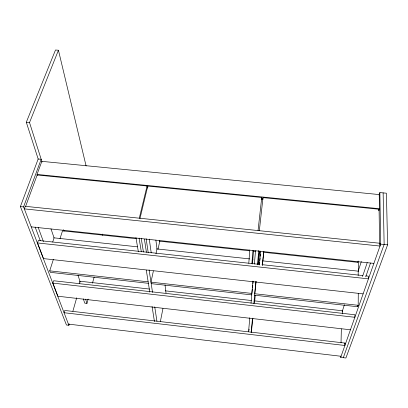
<?xml version="1.0" encoding="UTF-8"?>
<svg xmlns="http://www.w3.org/2000/svg" width="408" height="408" viewBox="0 0 408 408"><rect width="100%" height="100%" fill="white"/><g stroke="black" fill="none" stroke-linecap="round" stroke-linejoin="round"><path stroke-width="0.61" d="M254.623 295.208L357.694 306.745L357.699 305.485M358.178 275.497L358.209 271.157L361.31 261.574M357.694 306.745L358.193 305.306L358.28 293.321M358.443 270.611L358.499 262.41L263.135 252.236M344.944 343.062L344.898 345.484L64.071 312.727L64.734 310.462L344.944 343.062L344.546 344.204M342.404 313.854L342.475 310.774L254.531 300.875M379.098 194.988L379.868 192.566L386.412 193.208L387.6 244.856L345.908 358L340.695 357.382L340.726 356.118M341.032 342.853L341.353 328.96M248.804 263.236L249.767 250.043M251.899 263.573L252.955 250.385M253.608 250.405L252.394 263.981M248.584 331.653L249.778 317.745M251.022 303.21L252.919 281.087M254.383 264.022L255.52 250.747M261.569 199.486L261.747 197.492L147.762 186.074L140.036 218.285M262.818 199.609L262.997 197.62L379.083 209.253L379.583 243.224M251.155 332.591L252.445 318.689M253.847 303.526L255.903 281.413M257.484 264.353L258.769 250.451M254.521 303.052L255.235 295.458M258.218 263.818L258.458 261.288M258.575 260.018L259.411 251.16M259.248 264.955L260.584 251.155M259.876 260.564L260.12 258.04M260.304 256.142L260.488 254.25M262.354 265.292L263.787 251.496M262.37 265.276L263.813 251.415M259.447 264.67L259.718 262.166M256.127 281.469L254.755 293.75L358.193 305.306M257.973 264.608L259.345 251.833L260.61 251.966M251.303 332.627L252.878 318.153M248.977 330.444L249.115 329.19M258.04 230.617L261.747 197.492M252.353 289.053L251.858 293.429L150.975 282.158L153.372 270.989M252.496 287.798L252.776 285.299M252.986 283.422L253.195 281.546M259.33 230.755L262.997 197.62M252.379 263.634L252.884 259.253M160.4 321.412L162.955 308.474M155.953 253.827L157.009 248.931L155.876 240.118M158.034 249.273L159.763 241.21L249.609 250.793M139.286 218.188L147.069 186.002L37.164 174.991L25.628 206.346M83.349 298.901L84.716 303.134L86.955 303.394L88.128 299.105M92.473 283.178L94.146 277.052M68.876 325.283L23.572 206.897L41.188 159.288L38.168 158.993L20.4 206.57L66.438 324.992L68.876 325.283L69.222 324.059M72.879 311.222L76.704 297.769M79.218 283.652L79.912 281.214L149.506 289.053M52.882 283.106L53.616 280.74L354.878 314.752L354.853 317.286L52.882 283.106L57.895 296.228L350.441 329.786M342.093 311.977L344.398 304.684M357.821 262.262L358.204 261.049M148.385 283.32L50.291 272.34L49.72 270.841L53.402 259.325M59.986 238.711L62.506 230.831L136.252 238.7M378.762 210.237L379.083 209.253M52.703 242.031L54.07 237.849L50.969 228.822M378.803 210.691L379.445 208.718L379.231 194.58L41.84 161.349L37.021 174.425L37.363 175.435M362.539 276.522L367.215 262.681M363.12 293.867L43.513 258.606L37.526 242.949L38.372 240.465L259.457 264.384M365.721 276.869L370.5 263.033M379.542 244.463L379.965 243.265L25.276 206.31L24.332 208.881L380.006 246.055L379.965 243.265M340.695 357.382L380.684 244.137L379.868 192.566M343.301 357.689L384.137 244.499L383.137 192.887M42.044 161.996L29.519 122.553L58.441 50.25L55.493 50L26.306 122.252L38.224 159.156M26.306 122.252L29.519 122.553M37.021 174.425L379.445 208.718M261.508 198.915L262.778 199.043M20.4 206.57L23.572 206.897M380.684 244.137L387.6 244.856M31.212 226.863L373.881 263.395M253.409 251.201L255.306 251.399M53.795 237.823L137.435 246.825M156.662 248.895L249.721 258.912M262.41 260.834L358.698 271.208M261.992 264.654L362.717 275.553M365.884 275.895L368.419 276.17L368.424 278.853L37.526 242.949M49.72 270.841L148.15 281.841M151.2 283.631L251.736 294.887M165.322 290.833L251.369 300.517M68.427 324.115L341.088 356.276M35.144 227.042L40.244 240.649M38.173 227.363L43.406 241.561M63.546 229.694L64.02 231.178M78.004 275.211L80.213 282.152M85.609 299.146L86.955 303.394M58.441 50.25L86.108 166.01M102.383 234.105L102.678 235.339M135.966 237.691L138.307 251.491M139.072 238.022L141.326 251.818M141.219 238.196L143.412 251.986M146.299 270.167L149.782 292.113M152.072 306.53L154.459 321.575M144.427 239.154L146.431 252.312M149.104 269.861L152.536 292.419M154.734 306.831L156.927 321.249M146.156 238.777L148.201 252.562M149.267 239.108L151.225 252.889M147.069 186.002L147.334 188.011M147.762 186.074L147.895 187.078M159.686 240.552L159.834 241.816M165.011 284.84L166 293.066"/></g></svg>
